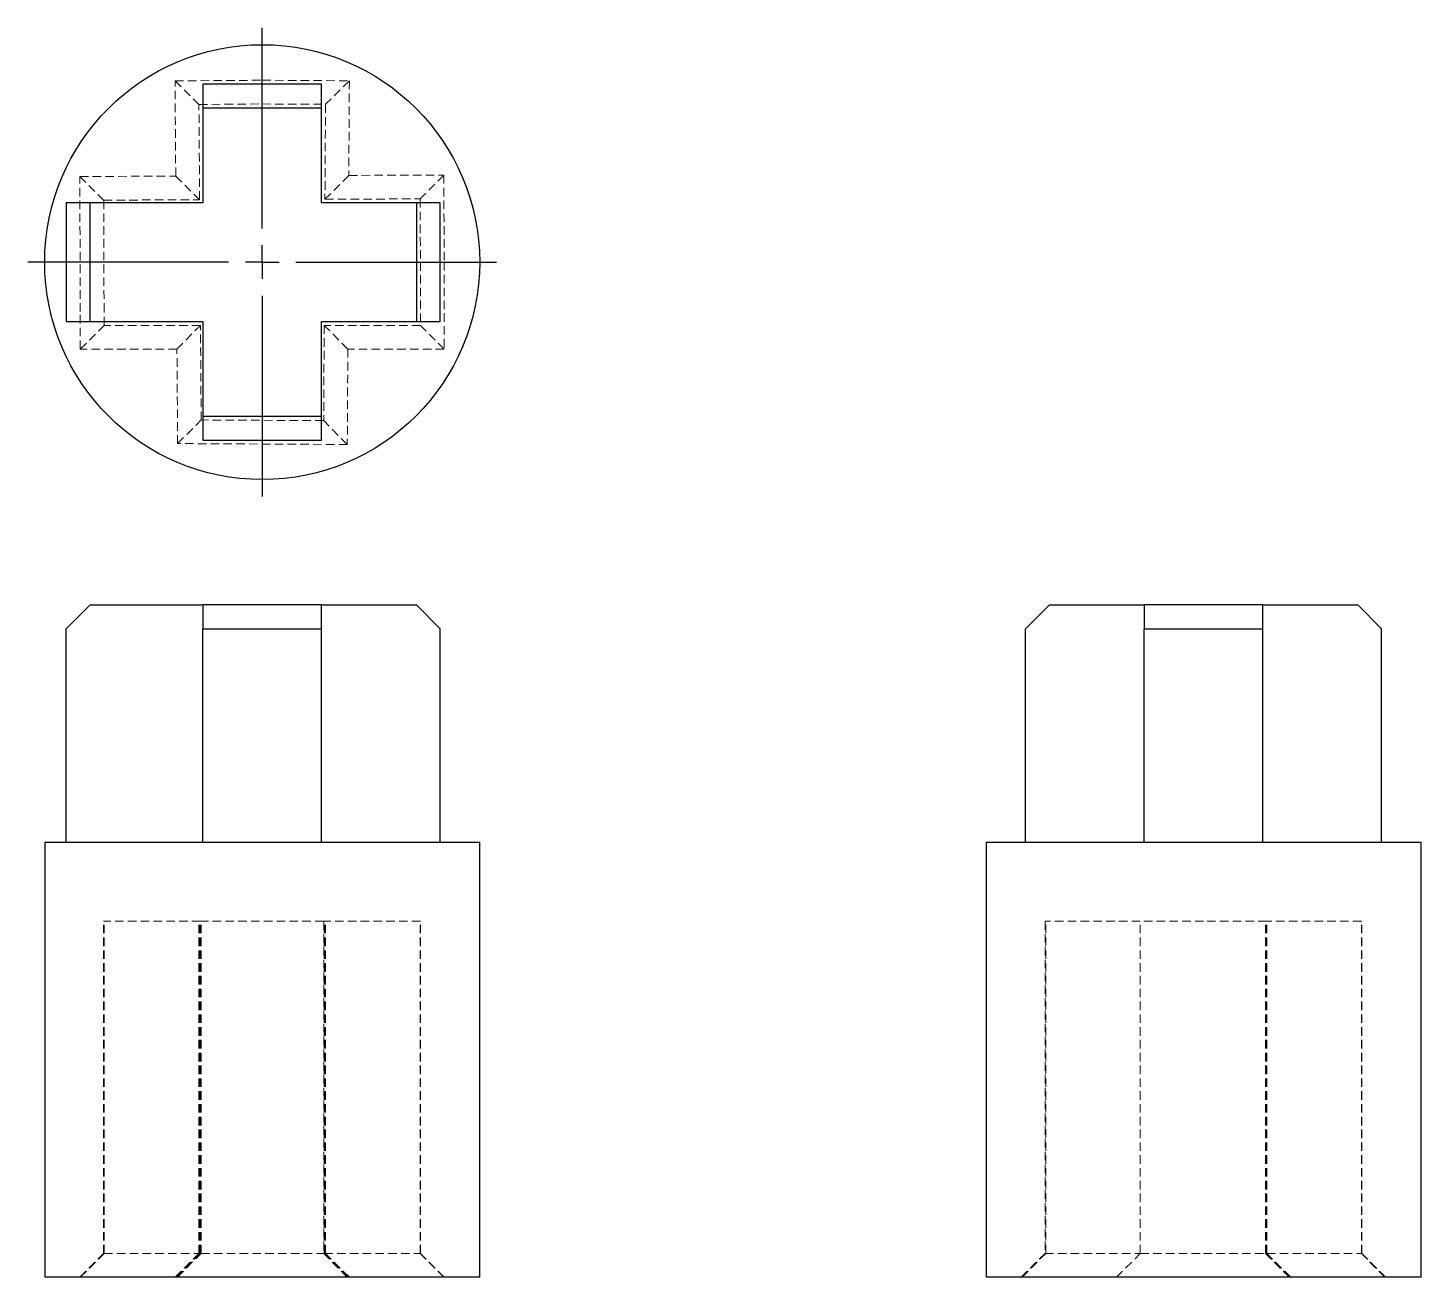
# Model space of a CAD drawing. Header units: millimetres. Extents: x 48 to 255, y 7 to 193.
import ezdxf

# ---------------------------------------------------------------- set-up
doc = ezdxf.new("R2010")
doc.units = ezdxf.units.MM
doc.linetypes.add('HIDDEN', pattern=[1.905, 1.27, -0.635])
doc.layers.add('10', color=7, linetype='Continuous')

# ---------------------------------------------------------------- blocks, each defined once
blk = doc.blocks.new('SW_CENTERMARKSYMBOL_0')
at = {"layer": '10', "color": 0}
for p, q in [((0, 5), (0, 34.85)), ((0, 0), (0, 2.5)), ((-5, 0), (-34.85, 0)), ((0, 0), (-2.5, 0)), ((0, 0), (0, -2.5)), ((0, 0), (2.5, 0)), ((5, 0), (34.85, 0)), ((0, -5), (0, -34.85))]:
    blk.add_line(p, q, dxfattribs=at)

msp = doc.modelspace()

# ---------------------------------------------------------------- linework, layer by layer
at = {"color": 7, "linetype": 'HIDDEN', "lineweight": 18}
for p, q in [((70.03, 184.97), (83, 185.06)), ((70.03, 184.97), (73.59, 181.46)), ((70.14, 170.8), (70.03, 184.97)), ((83, 185.06), (95.96, 184.98)), ((95.96, 184.98), (92.41, 181.48)), ((95.96, 184.98), (95.88, 170.9)), ((73.59, 181.46), (83, 181.53)), ((73.69, 167.28), (73.59, 181.46)), ((83, 181.53), (92.41, 181.48)), ((92.41, 181.48), (92.33, 167.36)), ((55.87, 170.74), (70.14, 170.8)), ((55.87, 170.74), (59.42, 167.22)), ((55.95, 150.64), (55.87, 170.74)), ((70.14, 170.8), (73.69, 167.28)), ((95.88, 170.9), (92.33, 167.36)), ((95.88, 170.9), (110.01, 170.96)), ((110.01, 170.96), (106.49, 167.41)), ((110.01, 170.96), (110.06, 158.01)), ((59.42, 167.22), (73.69, 167.28)), ((59.48, 150.65), (59.42, 167.22)), ((92.33, 167.36), (106.49, 167.41)), ((106.49, 167.41), (106.53, 158)), ((106.53, 158), (106.53, 148.59)), ((110.06, 158.01), (110.06, 145.06)), ((55.95, 145.06), (55.95, 150.64)), ((59.48, 148.59), (59.48, 150.65)), ((55.95, 145.06), (59.48, 148.59)), ((73.82, 148.59), (59.48, 148.59)), ((70.32, 145.06), (73.82, 148.59)), ((73.92, 134.52), (73.82, 148.59)), ((92.22, 148.59), (92.14, 134.42)), ((106.53, 148.59), (92.22, 148.59)), ((95.73, 145.06), (92.22, 148.59)), ((110.06, 145.06), (106.53, 148.59)), ((70.32, 145.06), (55.95, 145.06)), ((70.42, 131.01), (70.32, 145.06)), ((95.73, 145.06), (95.65, 130.87)), ((110.06, 145.06), (95.73, 145.06)), ((70.42, 131.01), (73.92, 134.52)), ((92.14, 134.42), (73.92, 134.52)), ((95.65, 130.87), (92.14, 134.42)), ((95.65, 130.87), (70.42, 131.01)), ((59.48, 59.94), (59.42, 59.94)), ((59.42, 10.53), (59.42, 59.94)), ((59.48, 10.53), (59.48, 59.94)), ((73.82, 59.94), (59.48, 59.94)), ((73.59, 10.53), (73.59, 59.94)), ((73.69, 10.53), (73.69, 59.94)), ((73.92, 59.94), (73.82, 59.94)), ((73.82, 10.53), (73.82, 59.94)), ((92.14, 59.94), (73.92, 59.94)), ((73.92, 10.53), (73.92, 59.94)), ((92.22, 59.94), (92.14, 59.94)), ((92.14, 59.94), (92.14, 10.53)), ((92.22, 10.53), (92.22, 59.94)), ((106.53, 59.94), (92.22, 59.94)), ((92.33, 10.53), (92.33, 59.94)), ((92.41, 10.53), (92.41, 59.94)), ((106.49, 10.53), (106.49, 59.94)), ((106.53, 10.53), (106.53, 59.94)), ((213.59, 59.94), (199.42, 59.94)), ((199.42, 59.94), (199.42, 10.53)), ((199.52, 10.53), (199.52, 59.94)), ((223, 59.94), (213.59, 59.94)), ((213.59, 10.53), (213.59, 59.94)), ((232.41, 59.94), (223, 59.94)), ((232.22, 10.53), (232.22, 59.94)), ((232.28, 10.53), (232.28, 59.94)), ((232.36, 10.53), (232.36, 59.94)), ((232.41, 10.53), (232.41, 59.94)), ((246.48, 59.94), (232.41, 59.94)), ((246.46, 10.53), (246.46, 59.94)), ((246.48, 10.53), (246.48, 59.94)), ((246.53, 59.94), (246.48, 59.94)), ((246.53, 10.53), (246.53, 59.94)), ((55.87, 7), (59.42, 10.53)), ((55.95, 7), (59.48, 10.53)), ((59.42, 10.53), (59.48, 10.53)), ((59.48, 10.53), (73.82, 10.53)), ((70.03, 7), (73.59, 10.53)), ((70.14, 7), (73.69, 10.53)), ((70.32, 7), (73.82, 10.53)), ((70.42, 7), (73.92, 10.53)), ((73.82, 10.53), (73.92, 10.53)), ((73.92, 10.53), (92.14, 10.53)), ((95.65, 7), (92.14, 10.53)), ((92.14, 10.53), (92.22, 10.53)), ((95.73, 7), (92.22, 10.53)), ((92.22, 10.53), (106.53, 10.53)), ((95.88, 7), (92.33, 10.53)), ((95.96, 7), (92.41, 10.53)), ((110.01, 7), (106.49, 10.53)), ((110.06, 7), (106.53, 10.53)), ((195.87, 7), (199.42, 10.53)), ((196.01, 7), (199.52, 10.53)), ((199.42, 10.53), (213.59, 10.53)), ((210.06, 7), (213.59, 10.53)), ((213.59, 10.53), (223, 10.53)), ((223, 10.53), (232.41, 10.53)), ((235.74, 7), (232.22, 10.53)), ((235.8, 7), (232.28, 10.53)), ((235.9, 7), (232.36, 10.53)), ((235.96, 7), (232.41, 10.53)), ((232.41, 10.53), (246.48, 10.53)), ((249.97, 7), (246.46, 10.53)), ((249.98, 7), (246.48, 10.53)), ((246.48, 10.53), (246.53, 10.53)), ((246.53, 10.53), (250.06, 7))]:
    msp.add_line(p, q, dxfattribs=at)
at = {"color": 7, "linetype": 'Continuous', "lineweight": 25}
for p, q in [((91.82, 184.47), (74.18, 184.47)), ((74.18, 184.47), (74.18, 180.94)), ((91.82, 180.94), (91.82, 184.47)), ((74.18, 180.94), (91.82, 180.94)), ((74.18, 180.94), (74.18, 166.82)), ((91.82, 166.82), (91.82, 180.94)), ((53.86, 166.82), (53.86, 149.18)), ((57.39, 166.82), (53.86, 166.82)), ((57.39, 149.18), (57.39, 166.82)), ((74.18, 166.82), (57.39, 166.82)), ((105.94, 166.82), (91.82, 166.82)), ((105.94, 166.82), (105.94, 149.18)), ((109.47, 166.82), (105.94, 166.82)), ((109.47, 149.18), (109.47, 166.82)), ((53.86, 149.18), (57.39, 149.18)), ((57.39, 149.18), (74.18, 149.18)), ((74.18, 149.18), (74.18, 135.06)), ((91.82, 149.18), (105.94, 149.18)), ((91.82, 135.06), (91.82, 149.18)), ((105.94, 149.18), (109.47, 149.18)), ((91.82, 135.06), (74.18, 135.06)), ((74.18, 135.06), (74.18, 131.53)), ((91.82, 131.53), (91.82, 135.06)), ((74.18, 131.53), (91.82, 131.53)), ((53.86, 103.47), (57.39, 107)), ((57.39, 107), (74.18, 107)), ((74.18, 107), (74.18, 103.47)), ((91.82, 107), (74.18, 107)), ((91.82, 103.47), (91.82, 107)), ((91.82, 107), (105.94, 107)), ((105.94, 107), (109.47, 103.47)), ((196.53, 103.47), (200.06, 107)), ((200.06, 107), (214.18, 107)), ((214.18, 107), (214.18, 103.47)), ((231.82, 107), (214.18, 107)), ((231.82, 103.47), (231.82, 107)), ((231.82, 107), (245.94, 107)), ((245.94, 107), (249.47, 103.47)), ((53.86, 71.71), (53.86, 103.47)), ((74.18, 103.47), (91.82, 103.47)), ((74.18, 71.71), (74.18, 103.47)), ((91.82, 71.71), (91.82, 103.47)), ((109.47, 71.71), (109.47, 103.47)), ((196.53, 71.71), (196.53, 103.47)), ((214.18, 103.47), (231.82, 103.47)), ((214.18, 71.71), (214.18, 103.47)), ((231.82, 71.71), (231.82, 103.47)), ((249.47, 71.71), (249.47, 103.47)), ((50.65, 71.71), (50.65, 7)), ((50.65, 71.71), (115.35, 71.71)), ((115.35, 7), (115.35, 71.71)), ((190.65, 71.71), (190.65, 7)), ((190.65, 71.71), (255.35, 71.71)), ((255.35, 7), (255.35, 71.71)), ((115.35, 7), (50.65, 7)), ((223, 7), (190.65, 7)), ((255.35, 7), (223, 7))]:
    msp.add_line(p, q, dxfattribs=at)
msp.add_circle((83, 158), 32.35, dxfattribs=at)

# ---------------------------------------------------------------- block references
at = {"layer": '10'}
msp.add_blockref('SW_CENTERMARKSYMBOL_0', (83, 158), dxfattribs=at)

doc.saveas('drawing.dxf')
